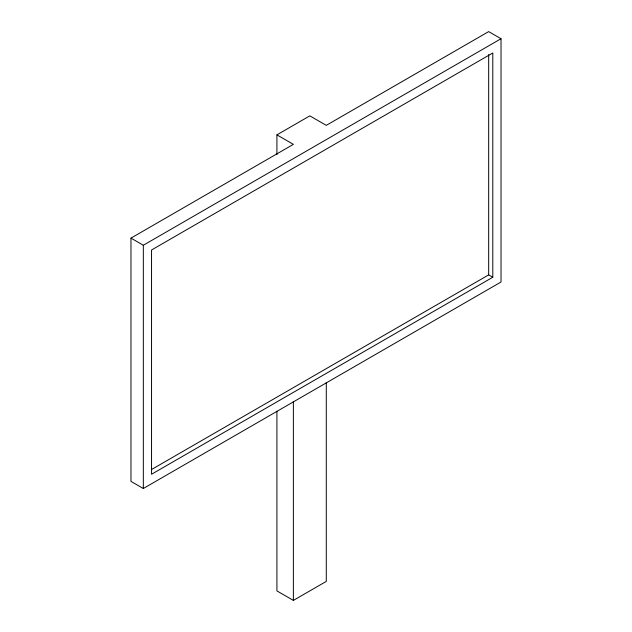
<?xml version="1.0" encoding="UTF-8"?>
<svg xmlns="http://www.w3.org/2000/svg" width="632" height="632" viewBox="0 0 632 632"><rect width="100%" height="100%" fill="white"/><g stroke="black" fill="none" stroke-linecap="round" stroke-linejoin="round"><path stroke-width="0.95" d="M276.919 134.861L309.83 115.861L326.286 125.357L488.678 31.6L501.026 38.726L501.026 281.998L143.322 488.512L130.974 481.387L130.974 238.122L293.374 144.357L276.919 134.861L276.919 154.603M130.974 238.122L143.322 245.248L501.026 38.726M151.696 469.426L488.678 274.873L492.794 277.243L492.794 52.977L151.546 249.995L151.546 474.261L492.794 277.243M276.919 411.25L276.919 590.896L293.374 600.4L326.286 581.401L326.286 382.423M488.678 54.534L488.678 274.873M293.374 401.423L293.374 600.4M143.322 245.248L143.322 488.512"/></g></svg>
